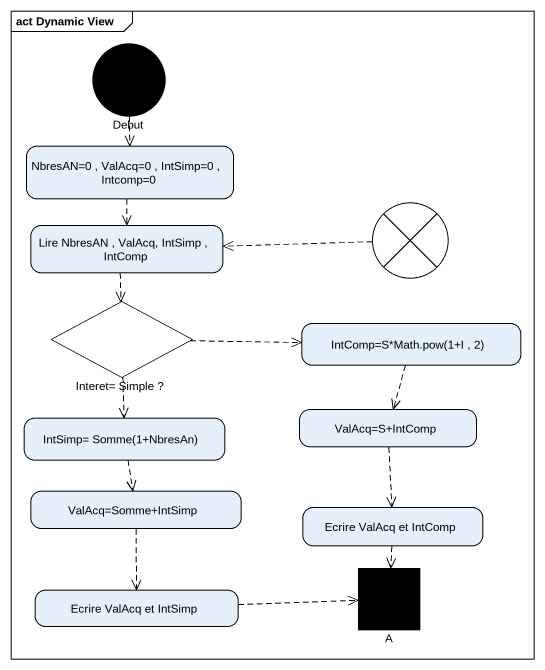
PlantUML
@startuml
mainframe act Dynamic View
hide empty description
state Debut <<start>>
state "NbresAN=0 , ValAcq=0 , IntSimp=0 , Intcomp=0" as NbresAN_0_ValAcq_0_IntSimp
state "Lire NbresAN , ValAcq, IntSimp , IntComp" as Lire_NbresAN_ValAcq_IntSimp
state flowfinal1 <<end>>
state "Interet= Simple ?" as Interet_Simple <<choice>>
state "IntComp=S*Math.pow(1+I , 2)" as IntComp_S_Math_pow_1_I_2
state "IntSimp= Somme(1+NbresAn)" as IntSimp_Somme_1_NbresAn
state "ValAcq=S+IntComp" as ValAcq_S_IntComp
state "ValAcq=Somme+IntSimp" as ValAcq_Somme_IntSimp
state "Ecrire ValAcq et IntComp" as Ecrire_ValAcq_et_IntComp
state A <<join>>
state "Ecrire ValAcq et IntSimp" as Ecrire_ValAcq_et_IntSimp
Debut -[dashed]-> NbresAN_0_ValAcq_0_IntSimp
NbresAN_0_ValAcq_0_IntSimp -[dashed]-> Lire_NbresAN_ValAcq_IntSimp
Lire_NbresAN_ValAcq_IntSimp -[dashed]-> Interet_Simple
flowfinal1 -left[dashed]-> Lire_NbresAN_ValAcq_IntSimp
Interet_Simple -right[dashed]-> IntComp_S_Math_pow_1_I_2
Interet_Simple -[dashed]-> IntSimp_Somme_1_NbresAn
IntComp_S_Math_pow_1_I_2 -[dashed]-> ValAcq_S_IntComp
IntSimp_Somme_1_NbresAn -[dashed]-> ValAcq_Somme_IntSimp
ValAcq_S_IntComp -[dashed]-> Ecrire_ValAcq_et_IntComp
ValAcq_Somme_IntSimp -[dashed]-> Ecrire_ValAcq_et_IntSimp
Ecrire_ValAcq_et_IntComp -[dashed]-> A
Ecrire_ValAcq_et_IntSimp -right[dashed]-> A
@enduml
